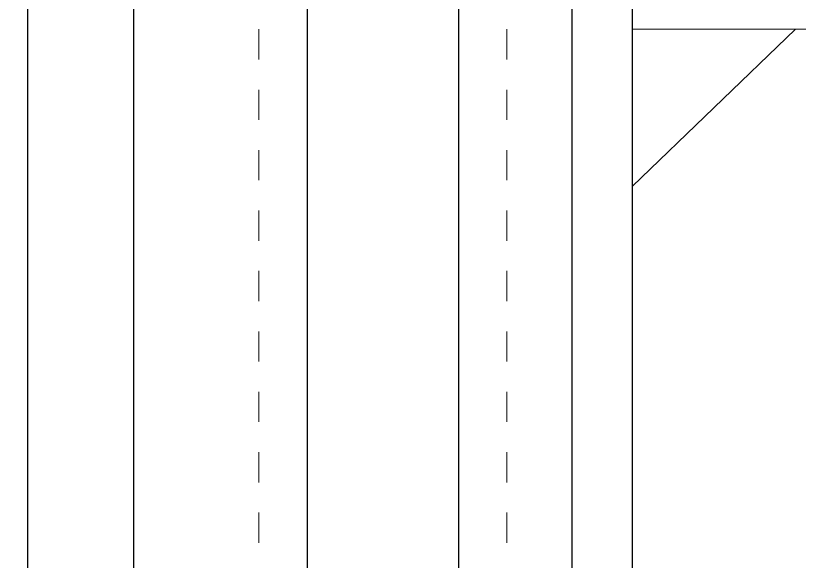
# Model space of a CAD drawing. Header units: inches. Extents: x -81.3 to -8.2, y 163 to 241.3.
# Drawn here: x -52.076 to -49.483, y 219.51 to 221.317 of the extents above; entities that cross this region are included whole.
import ezdxf

# ---------------------------------------------------------------- set-up
doc = ezdxf.new("R2010")
doc.units = ezdxf.units.IN
doc.header["$MEASUREMENT"] = 0
doc.linetypes.add('DASHED2', pattern=[0.375, 0.25, -0.125])
for name, color, linetype, lineweight in [('A2 Hatch', 8, 'Continuous', 9), ('DETAILS', 7, 'Continuous', 13), ('DIM', 3, 'Continuous', 13)]:
    doc.layers.add(name, color=color, linetype=linetype, lineweight=lineweight)
doc.styles.add('ARCTEXT', font='arctext.shx', dxfattribs={"width": 0.85})
doc.dimstyles.new('ARCTEXT1-4', dxfattribs={"dimtxt": 4, "dimasz": 2, "dimexe": 2, "dimexo": 2, "dimgap": 2, "dimtad": 1, "dimdec": 4, "dimzin": 3, "dimdsep": 46, "dimlunit": 4, "dimtxsty": 'ARCTEXT', "dimblk": 'ARCHTICK', "dimcen": 2, "dimaunit": 1, "dimadec": 0, "dimazin": 0, "dimtfac": 1, "dimtdec": 4, "dimtmove": 2, "dimatfit": 3, "dimldrblk": 'arrow', "dimfxl": 0, "dimtolj": 1, "dimtzin": 0, "dimarcsym": 0})

# ---------------------------------------------------------------- blocks, each defined once
blk = doc.blocks.new('_ArchTick')
at = {"color": 0, "linetype": 'ByBlock', "const_width": 0.15}
blk.add_lwpolyline([(-0.5, -0.5), (0.5, 0.5)], dxfattribs=at)
blk = doc.blocks.new('arrow')
at = {"layer": 'DIM'}
blk.add_hatch(color=253, dxfattribs=at).paths.add_polyline_path([(-2, 0.5), (-2, -0.5), (0, 0)])
at = {"layer": 'DIM', "lineweight": 9}
for points in [[(-2, 0.9832), (-2, 0.5), (-2.4688, 0.6172)], [(0.3743, 0.0936), (0, 0)], [(0.3743, -0.0936), (0, 0)], [(-2, -0.9832), (-2, -0.5), (-2.4688, -0.6172)]]:
    blk.add_lwpolyline(points, dxfattribs=at)
at = {"layer": 'DIM', "lineweight": 15}
blk.add_lwpolyline([(0, 0), (-2, -0.5), (-2, 0.5), (0, 0)], dxfattribs=at)

msp = doc.modelspace()

# ---------------------------------------------------------------- linework, layer by layer
at = {"color": 1}
for p, q in [((-51.6863, 230.2715), (-51.6863, 217.7715)), ((-51.1113, 230.2715), (-51.1113, 217.7715)), ((-50.6113, 230.2715), (-50.6113, 217.7715)), ((-50.0363, 230.2715), (-50.0363, 217.7715)), ((-50.2363, 230.0215), (-50.2363, 217.7715)), ((-52.0363, 229.7715), (-52.0363, 217.7715))]:
    msp.add_line(p, q, dxfattribs=at)
at = {"layer": 'A2 Hatch', "linetype": 'DASHED2', "ltscale": 0.15}
for p, q in [((-51.2713, 230.2715), (-51.2713, 217.7715)), ((-50.4513, 230.2715), (-50.4513, 217.7715))]:
    msp.add_line(p, q, dxfattribs=at)
at = {"layer": 'DETAILS', "color": 6, "lineweight": 20}
for p, q in [((-46.0363, 221.2715), (-50.0363, 221.2715)), ((-49.4963, 221.2715), (-50.0363, 220.751))]:
    msp.add_line(p, q, dxfattribs=at)

# ---------------------------------------------------------------- leaders
at = {"layer": 'DIM'}
msp.add_leader([(-44.0363, 212.5821), (-64.3473, 226.8963), (-65.3473, 226.8963)], dimstyle='ARCTEXT1-4', override={"dimasz": 0.5, "dimtad": 0}, dxfattribs=at)

doc.saveas('drawing.dxf')
